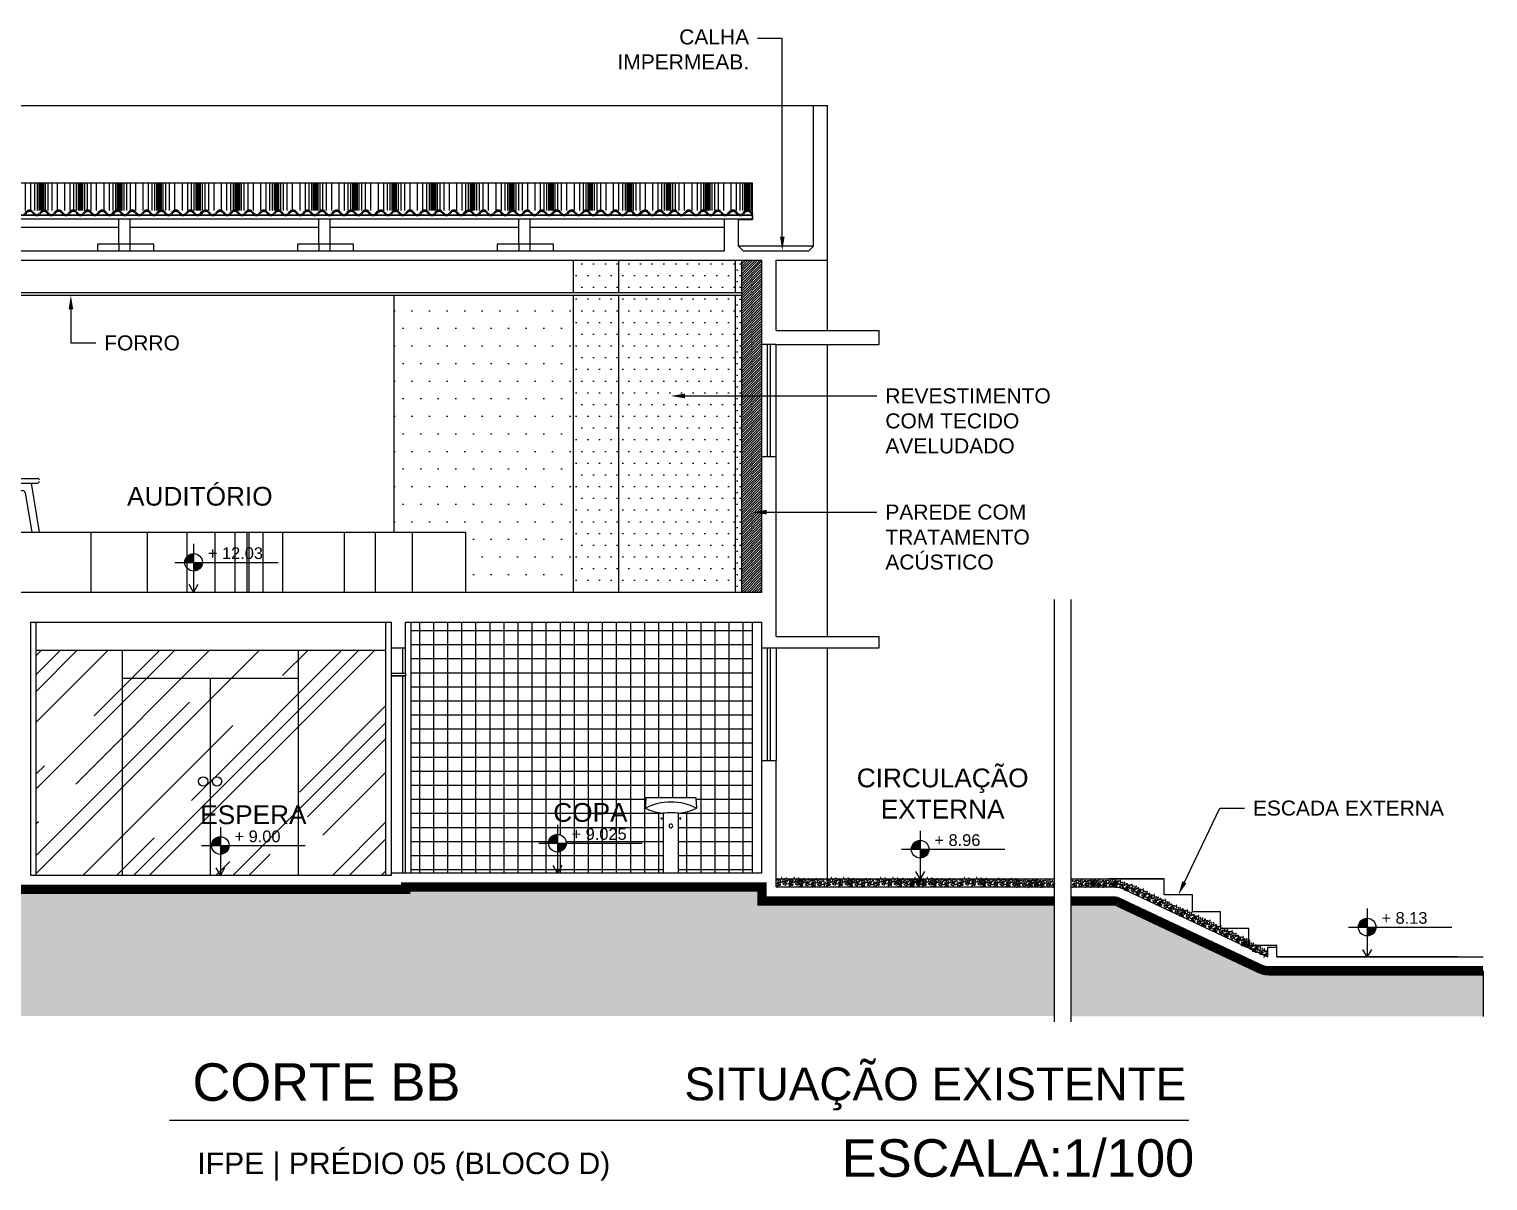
# Model space of a CAD drawing. Header units: metres. Extents: x 2440 to 5689, y 77 to 398.
# Drawn here: x 3445.55 to 3461.11, y 214.32 to 226.6 of the extents above; entities that cross this region are included whole.
import ezdxf
from ezdxf import colors
from ezdxf.entities.mleader import LeaderData, LeaderLine
from ezdxf.math import Vec2, Vec3

# ---------------------------------------------------------------- set-up
doc = ezdxf.new("R2010")
doc.units = ezdxf.units.M
doc.header["$LTSCALE"] = 7
doc.header["$MEASUREMENT"] = 0
doc.linetypes.add('CONTINU', pattern=[0])
doc.linetypes.add('DASHDOT', pattern=[1, 0.5, -0.25, 0, -0.25])
for name, color, linetype in [('COTA 1 100', 2, 'Continuous'), ('COTA DE NÍVEL', 7, 'Continuous'), ('HACHURA', 251, 'Continuous'), ('HACHURA PISOS', 250, 'Continuous'), ('Layout-int', 1, 'Continuous'), ('PENA 0.05', 8, 'Continuous'), ('PENA 0.1', 1, 'Continuous'), ('PENA 0.15', 7, 'Continuous'), ('PENA 0.2', 2, 'Continuous'), ('PENA 01', 1, 'Continuous'), ('PENA 02', 2, 'Continuous'), ('PENA 03', 3, 'Continuous'), ('PENA 05 - ACUSTICA', 5, 'Continuous'), ('PENA 06', 6, 'Continuous'), ('TXT ESPECIFICAÇÃO', 7, 'Continuous'), ('TXT ESPECIFICAÇÕES', 7, 'Continuous'), ('VEG_PLANTAS', 94, 'Continuous')]:
    doc.layers.add(name, color=color, linetype=linetype)
for name, color, linetype, lineweight in [('ESQUADRIAS', 3, 'Continuous', 35), ('HACH', 251, 'Continuous', 5), ('piso', 1, 'Continuous', 13), ('texto', 3, 'Continuous', 25)]:
    doc.layers.add(name, color=color, linetype=linetype, lineweight=lineweight)
doc.styles.add('GRAF', font='GRAF.SHX')
doc.styles.add('Luana', font='arial.ttf')
doc.styles.get("Standard").update_dxf_attribs({"font": 'arial.ttf'})
pattern_1 = [(0, (3449.447084, 220.59679), (0.03125, 0.0625), [0, -0.0625])]
pattern_2 = [(0, (3449.44708, 220.59679), (0.0625, 0.125), [0, -0.125])]

# ---------------------------------------------------------------- blocks, each defined once
blk = doc.blocks.new('cacho6')
for centre, radius in [((-0.416, 0.242), 0.0184), ((-0.325, 0.284), 0.0156), ((-0.255, 0.26), 0.0104), ((-0.159, 0.31), 0.0082), ((-0.042, 0.222), 0.0116), ((0.015, 0.253), 0.0183), ((0.128, 0.284), 0.0156), ((0.198, 0.26), 0.0104), ((0.294, 0.31), 0.0082), ((0.411, 0.222), 0.0116), ((0.468, 0.253), 0.0183)]:
    blk.add_circle(centre, radius)
blk.add_arc((0.037, 0.242), 0.0184, 202.9972, 106.9767)
for points, knots in [([(0, 0), (0.017, 0.013), (0.049, 0.039), (-0.035, 0.009), (-0.042, 0.095), (-0.062, 0.018), (-0.176, 0.073), (-0.041, 0.071), (0.078, 0.117), (-0.049, 0.078), (0.027, 0.214), (-0.067, 0.068), (-0.076, 0.255), (-0.104, 0.071), (-0.161, 0.215), (0.042, 0.257), (-0.297, 0.304), (-0.126, 0.113), (-0.228, 0.21), (-0.321, 0.094), (-0.129, 0.122), (-0.35, -0.005), (-0.31, 0.142), (-0.253, 0.23), (-0.453, 0.23), (-0.272, 0.128), (-0.406, 0.065), (-0.448, 0.13), (-0.463, 0.218), (-0.522, 0.133), (-0.428, 0.091), (-0.444, 0.031), (-0.453, 0)], [0.011965, 0.011965, 0.011965, 0.011965, 0.082609, 0.169559, 0.243044, 0.299408, 0.400394, 0.594709, 0.690458, 0.785628, 0.89158, 1.001823, 1.123848, 1.25156, 1.356811, 1.528141, 1.7837, 1.951889, 2.05249, 2.190104, 2.318207, 2.51551, 2.701394, 2.792269, 2.948062, 3.123129, 3.249217, 3.402204, 3.477691, 3.56163, 3.701911, 3.843182, 3.843182, 3.843182, 3.843182]), ([(0.453, 0), (0.47, 0.013), (0.502, 0.039), (0.418, 0.009), (0.411, 0.095), (0.391, 0.018), (0.277, 0.073), (0.413, 0.071), (0.532, 0.117), (0.404, 0.078), (0.48, 0.214), (0.386, 0.068), (0.377, 0.255), (0.349, 0.071), (0.292, 0.215), (0.495, 0.257), (0.156, 0.304), (0.328, 0.113), (0.225, 0.21), (0.132, 0.094), (0.324, 0.122), (0.103, -0.005), (0.143, 0.142), (0.2, 0.23), (0, 0.23), (0.181, 0.128), (0.048, 0.065), (0.005, 0.13), (-0.01, 0.218), (-0.05, 0.16), (-0.042, 0.136), (-0.037, 0.128)], [0.011965, 0.011965, 0.011965, 0.011965, 0.082609, 0.169559, 0.243044, 0.299408, 0.400394, 0.594709, 0.690458, 0.785628, 0.89158, 1.001823, 1.123848, 1.25156, 1.356811, 1.528141, 1.7837, 1.951889, 2.05249, 2.190104, 2.318207, 2.51551, 2.701394, 2.792269, 2.948062, 3.123129, 3.249217, 3.402204, 3.477691, 3.56163, 3.606746, 3.606746, 3.606746, 3.606746]), ([(-0.001, 0.089), (0.001, 0.088), (0.014, 0.07), (0.012, 0.047), (0.007, 0.026)], [3.6908032, 3.6908032, 3.6908032, 3.6908032, 3.701911, 3.8032539, 3.8032539, 3.8032539, 3.8032539])]:
    blk.add_open_spline(points, degree=3, knots=knots)
blk = doc.blocks.new('A$C40D1195D')
for p, q in [((-2.895, 0.788), (-2.895, 0.75)), ((-2.525, 0.818), (-2.865, 0.818)), ((-2.495, 0.75), (-2.495, 0.788)), ((-2.186, 0.788), (-2.186, 0.75)), ((-1.816, 0.818), (-2.156, 0.818)), ((-1.786, 0.75), (-1.786, 0.788)), ((-1.489, 0.788), (-1.489, 0.75)), ((-1.119, 0.818), (-1.459, 0.818)), ((-1.089, 0.75), (-1.089, 0.788)), ((-0.848, 0.788), (-0.848, 0.75)), ((-0.478, 0.818), (-0.818, 0.818)), ((-0.448, 0.75), (-0.448, 0.788)), ((-3.271, 0.73), (-3.271, 0.72)), ((-3.184, 0.7), (-3.27, 0.178)), ((-3.251, 0.75), (-0.047, 0.75)), ((-3.251, 0.7), (-0.047, 0.7)), ((-0.115, 0.7), (-0.029, 0.178)), ((-3.12, 0.595), (-3.189, 0.178)), ((-3.091, 0.62), (-0.208, 0.62)), ((-2.935, 0.568), (-2.935, 0.598)), ((-2.885, 0.568), (-2.935, 0.568)), ((-2.924, 0.398), (-2.924, 0.568)), ((-2.905, 0.618), (-2.915, 0.618)), ((-2.895, 0.62), (-2.895, 0.615)), ((-2.895, 0.568), (-2.895, 0.428)), ((-2.894, 0.492), (-2.894, 0.568)), ((-2.885, 0.568), (-2.885, 0.598)), ((-2.505, 0.568), (-2.505, 0.598)), ((-2.505, 0.568), (-2.455, 0.568)), ((-2.495, 0.615), (-2.495, 0.62)), ((-2.495, 0.568), (-2.495, 0.428)), ((-2.485, 0.618), (-2.475, 0.618)), ((-2.465, 0.398), (-2.465, 0.568)), ((-2.455, 0.568), (-2.455, 0.598)), ((-2.226, 0.568), (-2.226, 0.598)), ((-2.176, 0.568), (-2.226, 0.568)), ((-2.216, 0.398), (-2.216, 0.568)), ((-2.196, 0.618), (-2.206, 0.618)), ((-2.186, 0.62), (-2.186, 0.615)), ((-2.186, 0.568), (-2.186, 0.428)), ((-2.186, 0.492), (-2.186, 0.568)), ((-2.176, 0.568), (-2.176, 0.598)), ((-1.796, 0.568), (-1.796, 0.598)), ((-1.796, 0.568), (-1.746, 0.568)), ((-1.786, 0.615), (-1.786, 0.62)), ((-1.786, 0.568), (-1.786, 0.428)), ((-1.776, 0.618), (-1.766, 0.618)), ((-1.756, 0.398), (-1.756, 0.568)), ((-1.746, 0.568), (-1.746, 0.598)), ((-1.529, 0.568), (-1.529, 0.598)), ((-1.479, 0.568), (-1.529, 0.568)), ((-1.518, 0.398), (-1.518, 0.568)), ((-1.499, 0.618), (-1.509, 0.618)), ((-1.489, 0.62), (-1.489, 0.615)), ((-1.489, 0.568), (-1.489, 0.428)), ((-1.488, 0.492), (-1.488, 0.568)), ((-1.479, 0.568), (-1.479, 0.598)), ((-1.098, 0.568), (-1.098, 0.598)), ((-1.098, 0.568), (-1.048, 0.568)), ((-1.089, 0.615), (-1.089, 0.62)), ((-1.089, 0.568), (-1.089, 0.428)), ((-1.078, 0.618), (-1.068, 0.618)), ((-1.059, 0.398), (-1.059, 0.568)), ((-1.048, 0.568), (-1.048, 0.598)), ((-0.888, 0.568), (-0.888, 0.598)), ((-0.838, 0.568), (-0.888, 0.568)), ((-0.877, 0.398), (-0.877, 0.568)), ((-0.858, 0.618), (-0.868, 0.618)), ((-0.848, 0.62), (-0.848, 0.615)), ((-0.848, 0.568), (-0.848, 0.428)), ((-0.847, 0.492), (-0.847, 0.568)), ((-0.838, 0.568), (-0.838, 0.598)), ((-0.458, 0.568), (-0.458, 0.598)), ((-0.458, 0.568), (-0.408, 0.568)), ((-0.448, 0.615), (-0.448, 0.62)), ((-0.448, 0.568), (-0.448, 0.428)), ((-0.438, 0.618), (-0.428, 0.618)), ((-0.418, 0.398), (-0.418, 0.568)), ((-0.408, 0.568), (-0.408, 0.598)), ((-0.179, 0.595), (-0.11, 0.178)), ((-2.495, 0.368), (-2.894, 0.368)), ((-2.845, 0.368), (-2.869, 0.178)), ((-2.525, 0.448), (-2.865, 0.448)), ((-2.525, 0.398), (-2.865, 0.398)), ((-2.805, 0.368), (-2.829, 0.178)), ((-2.561, 0.178), (-2.585, 0.368)), ((-2.52, 0.178), (-2.545, 0.368)), ((-1.786, 0.368), (-2.186, 0.368)), ((-2.136, 0.368), (-2.161, 0.178)), ((-1.816, 0.448), (-2.156, 0.448)), ((-1.816, 0.398), (-2.156, 0.398)), ((-2.096, 0.368), (-2.12, 0.178)), ((-1.852, 0.178), (-1.876, 0.368)), ((-1.811, 0.178), (-1.836, 0.368)), ((-1.089, 0.368), (-1.488, 0.368)), ((-1.439, 0.368), (-1.463, 0.178)), ((-1.119, 0.448), (-1.459, 0.448)), ((-1.119, 0.398), (-1.459, 0.398)), ((-1.398, 0.368), (-1.423, 0.178)), ((-1.154, 0.178), (-1.179, 0.368)), ((-1.114, 0.178), (-1.139, 0.368)), ((-0.448, 0.368), (-0.847, 0.368)), ((-0.798, 0.368), (-0.822, 0.178)), ((-0.478, 0.448), (-0.818, 0.448)), ((-0.478, 0.398), (-0.818, 0.398)), ((-0.757, 0.368), (-0.782, 0.178)), ((-0.513, 0.178), (-0.538, 0.368)), ((-0.473, 0.178), (-0.498, 0.368))]:
    blk.add_line(p, q)
for centre, radius, start, end in [((-2.865, 0.788), 0.03, 90, 180), ((-2.525, 0.788), 0.03, 0, 90), ((-2.156, 0.788), 0.03, 90, 180), ((-1.816, 0.788), 0.03, 0, 90), ((-1.459, 0.788), 0.03, 90, 180), ((-1.119, 0.788), 0.03, 0, 90), ((-0.818, 0.788), 0.03, 90, 180), ((-0.478, 0.788), 0.03, 0, 90), ((-3.251, 0.73), 0.02, 90, 180), ((-3.251, 0.72), 0.02, 180, 270), ((-0.047, 0.73), 0.02, 0, 90), ((-0.047, 0.72), 0.02, 270, 0), ((-3.091, 0.59), 0.03, 90, 170.6764), ((-2.915, 0.598), 0.02, 90, 180), ((-2.905, 0.598), 0.02, 0, 90), ((-2.845, 0.498), 0.05, 187.0382, 270), ((-2.545, 0.498), 0.05, 270, 352.9618), ((-2.485, 0.598), 0.02, 90, 180), ((-2.475, 0.598), 0.02, 0, 90), ((-2.206, 0.598), 0.02, 90, 180), ((-2.196, 0.598), 0.02, 0, 90), ((-2.136, 0.498), 0.05, 187.0382, 270), ((-1.836, 0.498), 0.05, 270, 352.9618), ((-1.776, 0.598), 0.02, 90, 180), ((-1.766, 0.598), 0.02, 0, 90), ((-1.509, 0.598), 0.02, 90, 180), ((-1.499, 0.598), 0.02, 0, 90), ((-1.439, 0.498), 0.05, 187.0382, 270), ((-1.139, 0.498), 0.05, 270, 352.9618), ((-1.078, 0.598), 0.02, 90, 180), ((-1.068, 0.598), 0.02, 0, 90), ((-0.868, 0.598), 0.02, 90, 180), ((-0.858, 0.598), 0.02, 0, 90), ((-0.798, 0.498), 0.05, 187.0382, 270), ((-0.498, 0.498), 0.05, 270, 352.9618), ((-0.438, 0.598), 0.02, 90, 180), ((-0.428, 0.598), 0.02, 0, 90), ((-0.208, 0.59), 0.03, 9.3236, 90), ((-2.894, 0.398), 0.03, 180, 270), ((-2.865, 0.428), 0.03, 180, 270), ((-2.867, 0.423), 0.0251, 84.5371, 275.4629), ((-2.522, 0.423), 0.0251, 264.5371, 95.4629), ((-2.525, 0.428), 0.03, 270, 0), ((-2.495, 0.398), 0.03, 270, 0), ((-2.186, 0.398), 0.03, 180, 270), ((-2.156, 0.428), 0.03, 180, 270), ((-2.158, 0.423), 0.0251, 84.5371, 275.4629), ((-1.814, 0.423), 0.0251, 264.5371, 95.4629), ((-1.816, 0.428), 0.03, 270, 0), ((-1.786, 0.398), 0.03, 270, 0), ((-1.488, 0.398), 0.03, 180, 270), ((-1.459, 0.428), 0.03, 180, 270), ((-1.461, 0.423), 0.0251, 84.5371, 275.4629), ((-1.116, 0.423), 0.0251, 264.5371, 95.4629), ((-1.119, 0.428), 0.03, 270, 0), ((-1.089, 0.398), 0.03, 270, 0), ((-0.847, 0.398), 0.03, 180, 270), ((-0.818, 0.428), 0.03, 180, 270), ((-0.82, 0.423), 0.0251, 84.5371, 275.4629), ((-0.475, 0.423), 0.0251, 264.5371, 95.4629), ((-0.478, 0.428), 0.03, 270, 0), ((-0.448, 0.398), 0.03, 270, 0)]:
    blk.add_arc(centre, radius, start, end)
blk = doc.blocks.new('NIV02')
h = blk.add_hatch(color=256)
h.paths.add_polyline_path([(-43.09, -49.03, 0.414214), (-44.59, -50.53), (-43.09, -50.53)])
h.paths.add_polyline_path([(-43.09, -52.04, 0.414214), (-41.58, -50.53), (-43.09, -50.53)])
for p, q in [((-43.09, -47.38), (-43.09, -55.58)), ((-46.27, -50.53), (-28.68, -50.53))]:
    blk.add_line(p, q)
blk.add_lwpolyline([(-42.36, -54.32), (-43.09, -55.58), (-43.82, -54.32)])
blk.add_circle((-43.09, -50.53), 1.5)
at = {"style": 'GRAF'}
blk.add_attdef('ELEV', (-40.66, -49.96), '', height=1.26, dxfattribs=at)
blk = doc.blocks.new('7306017_e')
for points in [[(268, 796, 0.366366), (263, 800), (-263, 800, 0.379173), (-268, 796), (-275, 693, 0.305754), (-272, 689, 0.081657), (-85, 635, -0.000868), (-82, 635), (-82, 0), (82, 0), (82, 635, -0.000868), (85, 635, 0.081654), (272, 689, 0.307499), (275, 693)], [(-100, 587, 1), (-100, 573, 1)], [(100, 587, 1), (100, 573, 1)]]:
    blk.add_lwpolyline(points, format="xyb", close=True)
at = {"layer": 'Layout-int', "color": 0, "linetype": 'CONTINU'}
for points in [[(274, 690, 0.235628), (-274, 690)], [(82, 635, 0.057082), (-82, 635)], [(0, 520, 1), (0, 480)], [(0, 480, 1), (0, 520)]]:
    blk.add_lwpolyline(points, format="xyb", dxfattribs=at)
blk = doc.blocks.new('F312X00')
for p, q in [((-40.5, 6.6), (-40.8, 7.1)), ((-38.2, 9.7), (-40, 7.7)), ((-37.7, 9.3), (-39.6, 7.3)), ((-31.3, 9.3), (-29.4, 7.3)), ((-30.8, 9.7), (-29, 7.7)), ((-20.5, 9.7), (-22.3, 7.7)), ((-20, 9.3), (-21.9, 7.3)), ((-13.6, 9.3), (-11.7, 7.3)), ((-13.1, 9.7), (-11.3, 7.7)), ((-2.8, 9.7), (-4.6, 7.7)), ((-2.3, 9.3), (-4.2, 7.3)), ((4.1, 9.3), (6, 7.3)), ((4.6, 9.7), (6.4, 7.7)), ((14.9, 9.7), (13.1, 7.7)), ((15.4, 9.3), (13.5, 7.3)), ((21.8, 9.3), (23.7, 7.3)), ((22.3, 9.7), (24.1, 7.7)), ((32.6, 9.7), (30.8, 7.7)), ((33.1, 9.3), (31.2, 7.3)), ((39.5, 9.3), (41.4, 7.3)), ((40, 9.7), (41.8, 7.7)), ((50.3, 9.7), (48.5, 7.7)), ((50.8, 9.3), (48.9, 7.3)), ((57.2, 9.3), (59.1, 7.3)), ((57.7, 9.7), (59.5, 7.7)), ((68, 9.7), (66.2, 7.7)), ((68.5, 9.3), (66.6, 7.3)), ((69.1, 10), (68.8, 10.4))]:
    blk.add_line(p, q)
for centre, radius, start, end in [((-43.4, 10.8), 4.5, 304.5181, 317.5524), ((-43.4, 10.8), 5.1, 304.5181, 317.5524), ((-34.5, 6.4), 5, 90, 137.5524), ((-34.5, 6.4), 4.4, 90, 137.5524), ((-34.5, 6.4), 5, 42.4476, 90), ((-34.5, 6.4), 4.4, 42.4476, 90), ((-25.7, 10.8), 5.1, 222.4476, 270), ((-25.7, 10.8), 4.5, 222.4476, 270), ((-25.7, 10.8), 4.5, 270, 317.5524), ((-25.7, 10.8), 5.1, 270, 317.5524), ((-16.8, 6.4), 5, 90, 137.5524), ((-16.8, 6.4), 4.4, 90, 137.5524), ((-16.8, 6.4), 5, 42.4476, 90), ((-16.8, 6.4), 4.4, 42.4476, 90), ((-8, 10.8), 5.1, 222.4476, 270), ((-8, 10.8), 4.5, 222.4476, 270), ((-8, 10.8), 4.5, 270, 317.5524), ((-8, 10.8), 5.1, 270, 317.5524), ((0.9, 6.4), 5, 90, 137.5524), ((0.9, 6.4), 4.4, 90, 137.5524), ((0.9, 6.4), 5, 42.4476, 90), ((0.9, 6.4), 4.4, 42.4476, 90), ((9.7, 10.8), 5.1, 222.4476, 270), ((9.7, 10.8), 4.5, 222.4476, 270), ((9.7, 10.8), 4.5, 270, 317.5524), ((9.7, 10.8), 5.1, 270, 317.5524), ((18.6, 6.4), 5, 90, 137.5524), ((18.6, 6.4), 4.4, 90, 137.5524), ((18.6, 6.4), 5, 42.4476, 90), ((18.6, 6.4), 4.4, 42.4476, 90), ((27.4, 10.8), 5.1, 222.4476, 270), ((27.4, 10.8), 4.5, 222.4476, 270), ((27.4, 10.8), 4.5, 270, 317.5524), ((27.4, 10.8), 5.1, 270, 317.5524), ((36.3, 6.4), 5, 90, 137.5524), ((36.3, 6.4), 4.4, 90, 137.5524), ((36.3, 6.4), 5, 42.4476, 90), ((36.3, 6.4), 4.4, 42.4476, 90), ((45.1, 10.8), 5.1, 222.4476, 270), ((45.1, 10.8), 4.5, 222.4476, 270), ((45.1, 10.8), 4.5, 270, 317.5524), ((45.1, 10.8), 5.1, 270, 317.5524), ((54, 6.4), 5, 90, 137.5524), ((54, 6.4), 4.4, 90, 137.5524), ((54, 6.4), 5, 42.4476, 90), ((54, 6.4), 4.4, 42.4476, 90), ((62.8, 10.8), 5.1, 222.4476, 270), ((62.8, 10.8), 4.5, 222.4476, 270), ((62.8, 10.8), 4.5, 270, 317.5524), ((62.8, 10.8), 5.1, 270, 317.5524), ((71.7, 6.4), 5, 125.4186, 137.5524), ((71.7, 6.4), 4.4, 125.4186, 137.5524)]:
    blk.add_arc(centre, radius, start, end)

msp = doc.modelspace()

# ---------------------------------------------------------------- hatches: boundary and pattern name
at = {"layer": 'HACH'}
h = msp.add_hatch(dxfattribs=at)
h.set_pattern_fill('AR-RROOF', color=256, scale=0.75, angle=45, style=0)
h.set_pattern_definition([(45, (3445.60735, 217.5768), (0.6364, 1.69706), [11.25, -1.5, 3.75, -0.75]), (45, (3446.0475, 218.5473), (-1.23567, 0.175), [2.25, -0.2475, 4.5, -0.5625]), (45, (3445.42173, 218.29274), (2.402395, 3.11304), [6, -1.05, 3, -0.75])])
h.paths.add_polyline_path([(3448.42, 219.677), (3447.482, 219.677), (3447.482, 217.577), (3448.42, 217.577)])
h.paths.add_polyline_path([(3447.506, 218.577, -1), (3447.606, 218.577, -1)], flags=16)
h.paths.add_polyline_path([(3447.482, 219.677), (3446.545, 219.677), (3446.545, 217.577), (3447.482, 217.577)])
h.paths.add_polyline_path([(3448.42, 219.977), (3446.545, 219.977), (3446.545, 219.677), (3448.42, 219.677)])
h.paths.add_polyline_path([(3449.357, 219.977), (3448.42, 219.977), (3448.42, 217.577), (3449.357, 217.577)])
h.paths.add_polyline_path([(3445.627, 219.977), (3445.627, 217.577), (3446.545, 217.577), (3446.545, 219.977)])
at = {"layer": 'HACHURA'}
h = msp.add_hatch(dxfattribs=at)
h.set_pattern_fill('_USER,_O', color=256, scale=0.15, double=1, pattern_type=0)
h.set_pattern_definition([(0, (3405.61735, 220.93679), (0, 0.15), []), (90, (3405.61735, 220.93679), (-0.15, 9e-18), [])])
h.paths.add_polyline_path([(3445.357, 220.277), (3444.482, 220.277), (3444.482, 219.997), (3445.357, 219.997)])
h.paths.add_polyline_path([(3444.482, 218.797), (3444.482, 218.472), (3445.357, 218.472), (3445.357, 218.797)])
h.paths.add_polyline_path([(3449.627, 217.602), (3451.185, 217.602), (3451.185, 217.824, -0.414214), (3451.091, 217.918, -1), (3451.28, 217.918, -0.414214), (3451.185, 217.824), (3451.185, 217.602), (3453.267, 217.602), (3453.267, 220.277), (3449.627, 220.277)])
h.paths.add_polyline_path([(3452.133, 218.402), (3452.659, 218.402, -0.393797), (3452.664, 218.398), (3452.671, 218.295, -0.311543), (3452.668, 218.29, -0.082692), (3452.479, 218.237), (3452.479, 217.602), (3452.314, 217.602), (3452.314, 218.237, -0.082697), (3452.124, 218.29, -0.307693), (3452.121, 218.295), (3452.128, 218.397, -0.393797)], flags=16)
h.paths.add_polyline_path([(3452.296, 218.189, -1), (3452.296, 218.174, -1)], flags=16)
h.paths.add_polyline_path([(3452.396, 218.122, -1), (3452.396, 218.082, -1)], flags=0)
h.paths.add_polyline_path([(3451.085, 218.036), (3451.977, 218.036), (3451.977, 218.448), (3451.085, 218.448)], flags=24)
at = {"layer": 'HACHURA PISOS'}
h = msp.add_hatch(dxfattribs=at)
h.set_pattern_fill('DOTS,_O', color=256, scale=3)
h.set_pattern_definition([(0, (3449.44708, 220.5968), (0.09375, 0.1875), [0, -0.1875])])
h.paths.add_polyline_path([(3451.357, 223.762), (3449.447, 223.762), (3449.447, 221.237), (3450.207, 221.237), (3450.207, 220.597), (3451.357, 220.597)])
h = msp.add_hatch(dxfattribs=at)
h.set_pattern_fill('HACH22,_O', color=256, scale=0.15, pattern_type=2)
h.set_pattern_definition([(90, (3447.732, 220.597), (27.252, 2e-15), []), (90, (3447.52, 220.597), (27.252, 2e-15), []), (90, (3447.22, 220.597), (27.252, 2e-15), []), (90, (3446.796, 220.597), (27.252, 2e-15), []), (90, (3446.196, 220.597), (27.252, 2e-15), []), (90, (3445.347, 220.597), (27.252, 2e-15), []), (90, (3444.147, 220.597), (27.252, 2e-15), []), (90, (3442.45, 220.597), (27.252, 2e-15), []), (90, (3440.05, 220.597), (27.252, 2e-15), []), (90, (3436.656, 220.597), (27.252, 2e-15), []), (90, (3431.856, 220.597), (27.252, 2e-15), []), (90, (3428.46, 220.597), (27.252, 2e-15), []), (90, (3426.06, 220.597), (27.252, 2e-15), []), (90, (3424.365, 220.597), (27.252, 2e-15), []), (90, (3423.165, 220.597), (27.252, 2e-15), []), (90, (3422.316, 220.597), (27.252, 2e-15), []), (90, (3421.716, 220.597), (27.252, 2e-15), []), (90, (3421.29, 220.597), (27.252, 2e-15), []), (90, (3420.99, 220.597), (27.252, 2e-15), []), (90, (3420.78, 220.597), (27.252, 2e-15), []), (90, (3420.63, 220.597), (27.252, 2e-15), [])])
h.paths.add_polyline_path([(3446.117, 221.237), (3448.46, 221.237), (3448.46, 220.597), (3446.117, 220.597)])
at = {"layer": 'PENA 01', "ltscale": 1.5}
h = msp.add_hatch(dxfattribs=at)
h.set_pattern_fill('HACH23,_O', color=256, scale=0.01, pattern_type=2)
h.set_pattern_definition([(90, (3437.75235, 224.66467), (-0.418, 3e-17), []), (90, (3437.76645, 224.66467), (-0.418, 3e-17), []), (90, (3437.78645, 224.66467), (-0.418, 3e-17), []), (90, (3437.81475, 224.66467), (-0.418, 3e-17), []), (90, (3437.85475, 224.66467), (-0.418, 3e-17), []), (90, (3437.91135, 224.66467), (-0.418, 3e-17), []), (90, (3437.99135, 224.66467), (-0.418, 3e-17), []), (90, (3438.04795, 224.66467), (-0.418, 3e-17), []), (90, (3438.08795, 224.66467), (-0.418, 3e-17), []), (90, (3438.11625, 224.66467), (-0.418, 3e-17), []), (90, (3438.13625, 224.66467), (-0.418, 3e-17), []), (90, (3438.15035, 224.66467), (-0.418, 3e-17), []), (90, (3438.16035, 224.66467), (-0.418, 3e-17), [])])
h.paths.add_polyline_path([(3453.267, 224.959), (3437.742, 224.959), (3437.742, 224.665), (3453.267, 224.665)])
at = {"layer": 'PENA 01'}
h = msp.add_hatch(dxfattribs=at)
h.set_pattern_fill('DOTS,_O', color=256, scale=2)
h.set_pattern_definition(pattern_2)
h.paths.add_polyline_path([(3451.841, 224.137), (3451.357, 224.137), (3451.357, 223.792), (3451.841, 223.792)])
h = msp.add_hatch(dxfattribs=at)
h.set_pattern_fill('DOTS,_O', color=256, scale=2)
h.set_pattern_definition(pattern_2)
h.paths.add_polyline_path([(3453.086, 224.137), (3451.841, 224.137), (3451.841, 223.792), (3453.086, 223.792)])
h = msp.add_hatch(dxfattribs=at)
h.set_pattern_fill('DOTS,_O', color=256)
h.set_pattern_definition(pattern_1)
h.paths.add_polyline_path([(3453.151, 224.137), (3453.086, 224.137), (3453.086, 223.792), (3453.151, 223.792)])
h = msp.add_hatch(dxfattribs=at)
h.set_pattern_fill('ANSI31,_O', color=256, scale=0.15)
h.set_pattern_definition([(45, (3453.15125, 220.596791), (-0.01325825, 0.01325825), [])])
h.paths.add_polyline_path([(3453.367, 224.137), (3453.151, 224.137), (3453.151, 220.597), (3453.367, 220.597), (3453.367, 222.037), (3453.367, 223.237)])
h = msp.add_hatch(dxfattribs=at)
h.set_pattern_fill('DOTS,_O', color=256, scale=2)
h.set_pattern_definition(pattern_2)
h.paths.add_polyline_path([(3451.841, 223.762), (3451.357, 223.762), (3451.357, 220.597), (3451.841, 220.597)])
h = msp.add_hatch(dxfattribs=at)
h.set_pattern_fill('DOTS,_O', color=256, scale=2)
h.set_pattern_definition(pattern_2)
h.paths.add_polyline_path([(3453.086, 223.762), (3451.841, 223.762), (3451.841, 220.597), (3453.086, 220.597)])
h = msp.add_hatch(dxfattribs=at)
h.set_pattern_fill('DOTS,_O', color=256)
h.set_pattern_definition(pattern_1)
h.paths.add_polyline_path([(3453.151, 223.762), (3453.086, 223.762), (3453.086, 220.597), (3453.151, 220.597), (3453.151, 222.037), (3453.151, 223.237)])
h = msp.add_hatch(dxfattribs=at)
h.set_pattern_fill('EARTH', color=256, scale=0.75, angle=45, style=0, double=1)
h.set_pattern_definition([(45, (9241.49168, 518.74429), (3e-17, 0.265165043), [0.1875, -0.1875]), (45, (9241.44196, 518.794), (3e-17, 0.265165043), [0.1875, -0.1875]), (45, (9241.39224, 518.84372), (3e-17, 0.265165043), [0.1875, -0.1875]), (135, (9241.39224, 518.87687), (-0.265165043, 6e-17), [0.1875, -0.1875]), (135, (9241.44196, 518.92659), (-0.265165043, 6e-17), [0.1875, -0.1875]), (135, (9241.49168, 518.9763), (-0.265165043, 6e-17), [0.1875, -0.1875])])
h.paths.add_polyline_path([(3457.17, 217.288, 0.135726), (3457.118, 217.302), (3456.665, 217.302), (3456.665, 216.071), (3461.057, 216.071), (3461.057, 216.557), (3458.78, 216.557, -0.110351), (3458.673, 216.581)])
h.paths.add_polyline_path([(3456.487, 217.302), (3453.367, 217.302), (3453.367, 217.452), (3449.567, 217.452), (3449.567, 217.427), (3445.417, 217.427), (3445.417, 217.452), (3441.417, 217.452), (3434.593, 217.467), (3434.593, 217.447), (3425.521, 217.447), (3425.521, 217.427), (3405.067, 217.427), (3405.067, 217.227), (3404.207, 217.227), (3404.207, 216.076), (3456.487, 216.076)])

# ---------------------------------------------------------------- linework, layer by layer
at = {"layer": 'COTA 1 100'}
msp.add_line((3461.057, 216.557), (3461.057, 216.071), dxfattribs=at)
at = {"layer": 'ESQUADRIAS'}
for p, q in [((3453.007, 224.623), (3453.004, 224.627)), ((3453.027, 224.651), (3453.011, 224.633)), ((3453.031, 224.647), (3453.015, 224.629)), ((3453.088, 224.647), (3453.104, 224.629)), ((3453.092, 224.651), (3453.108, 224.633)), ((3453.182, 224.651), (3453.166, 224.633)), ((3453.186, 224.647), (3453.17, 224.629)), ((3453.243, 224.647), (3453.259, 224.629)), ((3453.247, 224.651), (3453.263, 224.633))]:
    msp.add_line(p, q, dxfattribs=at)
for centre, radius, start, end in [((3452.982, 224.66), 0.0395, 304.5181, 317.5524), ((3452.982, 224.66), 0.0447, 304.5181, 317.5524), ((3453.06, 224.621), 0.0439, 90, 137.5524), ((3453.06, 224.621), 0.0386, 90, 137.5524), ((3453.06, 224.621), 0.0439, 42.4476, 90), ((3453.06, 224.621), 0.0386, 42.4476, 90), ((3453.137, 224.66), 0.0447, 222.4476, 270), ((3453.137, 224.66), 0.0395, 222.4476, 270), ((3453.137, 224.66), 0.0395, 270, 317.5524), ((3453.137, 224.66), 0.0447, 270, 317.5524), ((3453.215, 224.621), 0.0439, 90, 137.5524), ((3453.215, 224.621), 0.0386, 90, 137.5524), ((3453.215, 224.621), 0.0439, 42.4476, 90), ((3453.215, 224.621), 0.0386, 42.4476, 90), ((3453.292, 224.66), 0.0447, 222.4476, 235.8402), ((3453.292, 224.66), 0.0395, 222.4476, 230.4784)]:
    msp.add_arc(centre, radius, start, end, dxfattribs=at)
at = {"layer": 'HACH'}
for p, q in [((3453.917, 224.287), (3453.117, 224.287)), ((3445.627, 219.977), (3449.357, 219.977))]:
    msp.add_line(p, q, dxfattribs=at)
at = {"layer": 'HACHURA PISOS'}
for p, q in [((3448.912, 221.237), (3448.912, 220.597)), ((3449.242, 221.237), (3449.242, 220.597)), ((3449.637, 221.237), (3449.637, 220.597))]:
    msp.add_line(p, q, dxfattribs=at)
at = {"layer": 'PENA 0.1', "ltscale": 1.5}
for p, q in [((3405.067, 225.787), (3454.067, 225.787)), ((3453.267, 224.615), (3453.267, 224.571)), ((3444.499, 224.487), (3446.511, 224.487)), ((3446.631, 224.487), (3448.643, 224.487)), ((3448.763, 224.487), (3450.775, 224.487)), ((3450.895, 224.487), (3452.967, 224.487)), ((3453.117, 224.571), (3453.267, 224.571))]:
    msp.add_line(p, q, dxfattribs=at)
at = {"layer": 'PENA 0.15'}
for p, q in [((3454.067, 223.387), (3454.067, 225.787)), ((3451.357, 223.792), (3451.357, 224.137)), ((3451.841, 223.792), (3451.841, 224.137)), ((3451.357, 220.597), (3451.357, 223.762)), ((3451.841, 220.597), (3451.841, 223.762)), ((3454.067, 220.122), (3454.067, 223.237)), ((3441.172, 221.237), (3450.207, 221.237)), ((3450.207, 221.237), (3450.207, 220.597)), ((3445.627, 217.577), (3445.627, 220.277)), ((3449.357, 217.577), (3449.357, 220.277)), ((3449.627, 217.602), (3449.627, 220.277)), ((3453.267, 217.602), (3453.267, 220.277)), ((3454.067, 217.452), (3454.067, 220.002))]:
    msp.add_line(p, q, dxfattribs=at)
at = {"layer": 'PENA 0.15', "ltscale": 1.5}
for p in [(3437.742, 224.959), (3453.267, 224.615)]:
    msp.add_line(p, (3453.267, 224.959), dxfattribs=at)
at = {"layer": 'PENA 01'}
for p, q in [((3449.447, 221.237), (3449.447, 223.762)), ((3447.875, 221.237), (3447.875, 220.597))]:
    msp.add_line(p, q, dxfattribs=at)
at = {"layer": 'PENA 01', "color": 1}
for p, q in [((3446.545, 219.977), (3446.545, 217.577)), ((3448.42, 219.977), (3448.42, 217.577)), ((3446.545, 219.677), (3448.42, 219.677)), ((3447.482, 219.677), (3447.482, 217.577))]:
    msp.add_line(p, q, dxfattribs=at)
msp.add_lwpolyline([(3445.627, 219.977), (3449.357, 219.977), (3449.357, 219.977), (3449.357, 219.977)], dxfattribs=at)
at = {"layer": 'PENA 01', "ltscale": 1.5}
for points in [[(3453.517, 217.537), (3456.487, 217.537)], [(3456.665, 217.537), (3457.657, 217.537), (3457.657, 217.537)], [(3460.784, 216.707), (3458.857, 216.707), (3458.857, 216.827), (3458.557, 216.827), (3458.557, 217.007), (3458.257, 217.007), (3458.257, 217.187), (3457.957, 217.187), (3457.957, 217.367), (3457.657, 217.367), (3457.657, 217.537), (3457.067, 217.537)]]:
    msp.add_lwpolyline(points, dxfattribs=at)
at = {"layer": 'PENA 01', "color": 1}
for centre in [(3447.409, 218.577), (3447.556, 218.577)]:
    msp.add_circle(centre, 0.05, dxfattribs=at)
at = {"layer": 'PENA 02'}
for p, q in [((3437.742, 224.615), (3453.267, 224.615)), ((3437.742, 224.615), (3453.267, 224.615)), ((3453.086, 223.792), (3453.086, 224.137)), ((3453.086, 220.597), (3453.086, 223.762)), ((3453.367, 222.037), (3453.367, 223.237)), ((3453.517, 222.037), (3453.517, 223.237)), ((3449.417, 217.602), (3449.417, 220.002)), ((3453.367, 218.802), (3453.367, 220.002)), ((3453.517, 220.002), (3453.517, 218.802))]:
    msp.add_line(p, q, dxfattribs=at)
for points in [[(3437.742, 224.577), (3453.267, 224.577), (3453.267, 224.615), (3437.742, 224.615)], [(3446.631, 224.307), (3446.511, 224.307), (3446.511, 224.237), (3446.631, 224.237)], [(3448.763, 224.307), (3448.643, 224.307), (3448.643, 224.237), (3448.763, 224.237)], [(3450.895, 224.307), (3450.775, 224.307), (3450.775, 224.237), (3450.895, 224.237)]]:
    msp.add_lwpolyline(points, close=True, dxfattribs=at)
at = {"layer": 'PENA 02', "const_width": 0.1}
for points in [[(3456.487, 217.302), (3453.367, 217.302), (3453.367, 217.452), (3449.567, 217.452), (3449.567, 217.427), (3445.417, 217.427), (3445.417, 217.452), (3441.417, 217.452), (3441.417, 217.467), (3434.593, 217.467), (3434.593, 217.447), (3425.521, 217.447), (3425.521, 217.427), (3405.067, 217.427), (3405.067, 217.227), (3404.207, 217.227)], [(3456.935, 217.302), (3456.665, 217.302)]]:
    msp.add_lwpolyline(points, dxfattribs=at)
msp.add_lwpolyline([(3456.665, 217.302), (3457.118, 217.302, -0.135726), (3457.17, 217.288), (3458.673, 216.581, 0.110351), (3458.78, 216.557), (3461.057, 216.557)], format="xyb", dxfattribs=at)
at = {"layer": 'PENA 03'}
for p, q in [((3437.567, 223.792), (3453.151, 223.792)), ((3437.567, 223.762), (3453.151, 223.762)), ((3453.427, 222.037), (3453.427, 223.237)), ((3453.457, 222.037), (3453.457, 223.237)), ((3449.537, 219.732), (3449.537, 220.002)), ((3449.567, 219.732), (3449.567, 220.002)), ((3453.427, 218.802), (3453.427, 220.002)), ((3453.457, 218.802), (3453.457, 220.002)), ((3449.537, 217.602), (3449.537, 219.702)), ((3449.567, 217.602), (3449.567, 219.702))]:
    msp.add_line(p, q, dxfattribs=at)
at = {"layer": 'PENA 03', "linetype": 'DASHDOT', "ltscale": 1.5}
for p, q in [((3456.487, 216.014), (3456.487, 220.516)), ((3456.665, 216.014), (3456.665, 220.516))]:
    msp.add_line(p, q, dxfattribs=at)
at = {"layer": 'PENA 03'}
for points in [[(3449.417, 219.732), (3449.567, 219.732)], [(3449.417, 219.702), (3449.567, 219.702)]]:
    msp.add_lwpolyline(points, dxfattribs=at)
msp.add_lwpolyline([(3449.417, 219.732), (3449.567, 219.732), (3449.567, 219.702), (3449.417, 219.702)], close=True, dxfattribs=at)
at = {"layer": 'PENA 05 - ACUSTICA'}
msp.add_lwpolyline([(3453.151, 220.597), (3453.151, 224.137)], dxfattribs=at)
at = {"layer": 'PENA 06'}
for p, q in [((3453.917, 224.287), (3453.917, 225.787)), ((3453.917, 225.787), (3454.067, 225.787)), ((3454.067, 224.137), (3454.067, 225.787)), ((3452.967, 224.237), (3452.967, 224.577)), ((3452.967, 224.577), (3453.117, 224.577)), ((3453.117, 224.287), (3453.117, 224.577)), ((3437.567, 224.137), (3453.367, 224.137)), ((3438.042, 224.237), (3452.967, 224.237)), ((3453.167, 224.237), (3453.117, 224.287)), ((3453.167, 224.237), (3453.867, 224.237)), ((3453.517, 223.387), (3453.517, 224.137)), ((3453.517, 224.137), (3454.067, 224.137)), ((3453.867, 224.237), (3453.917, 224.287)), ((3454.617, 223.237), (3454.617, 223.387)), ((3453.517, 223.237), (3453.367, 223.237)), ((3453.517, 222.037), (3453.367, 222.037)), ((3453.517, 220.122), (3453.517, 222.037)), ((3445.567, 220.277), (3449.417, 220.277)), ((3449.417, 220.002), (3449.417, 220.277)), ((3449.567, 220.002), (3449.567, 220.277)), ((3449.567, 220.277), (3453.367, 220.277)), ((3453.367, 220.002), (3453.367, 220.277)), ((3454.617, 220.002), (3454.617, 220.122)), ((3453.517, 217.452), (3453.517, 218.802))]:
    msp.add_line(p, q, dxfattribs=at)
for points in [[(3453.367, 223.237), (3453.367, 224.137)], [(3453.517, 223.387), (3454.617, 223.387)], [(3453.517, 223.237), (3454.617, 223.237)], [(3441.247, 220.717), (3441.247, 220.597), (3453.367, 220.597), (3453.367, 222.037)], [(3453.517, 220.122), (3454.617, 220.122)], [(3453.517, 220.002), (3454.617, 220.002)]]:
    msp.add_lwpolyline(points, dxfattribs=at)
at = {"layer": 'PENA 06', "ltscale": 1.5}
for points in [[(3445.567, 220.277), (3445.567, 217.577), (3449.417, 217.577), (3449.417, 217.602)], [(3449.417, 220.002), (3449.567, 220.002)], [(3453.367, 220.002), (3453.517, 220.002)], [(3449.417, 217.602), (3453.367, 217.602), (3453.367, 218.802)], [(3453.367, 218.802), (3453.517, 218.802)], [(3453.517, 217.452), (3456.487, 217.452)], [(3458.857, 216.707), (3458.857, 216.807), (3458.757, 216.807), (3458.757, 216.707)], [(3458.857, 216.707), (3461.057, 216.707)]]:
    msp.add_lwpolyline(points, dxfattribs=at)
msp.add_lwpolyline([(3456.665, 217.452), (3457.118, 217.452, -0.126377), (3457.239, 217.421), (3458.757, 216.707)], format="xyb", dxfattribs=at)
at = {"layer": 'piso'}
for p, q in [((3446.511, 224.307), (3446.511, 224.577)), ((3446.631, 224.307), (3446.631, 224.577)), ((3448.643, 224.307), (3448.643, 224.577)), ((3448.763, 224.307), (3448.763, 224.577)), ((3450.775, 224.307), (3450.775, 224.577)), ((3450.895, 224.307), (3450.895, 224.577))]:
    msp.add_line(p, q, dxfattribs=at)
for points in [[(3446.881, 224.307), (3446.281, 224.307), (3446.281, 224.237), (3446.881, 224.237)], [(3449.013, 224.307), (3448.413, 224.307), (3448.413, 224.237), (3449.013, 224.237)], [(3451.145, 224.307), (3450.545, 224.307), (3450.545, 224.237), (3451.145, 224.237)]]:
    msp.add_lwpolyline(points, close=True, dxfattribs=at)
at = {"layer": 'TXT ESPECIFICAÇÃO', "linetype": 'ByBlock'}
msp.add_line((3447.048, 214.963), (3457.92, 214.963), dxfattribs=at)

# ---------------------------------------------------------------- block references
at = {"layer": 'COTA DE NÍVEL', "ltscale": 0.05}
ref = msp.add_blockref('NIV02', (3450.007, 224.08), dxfattribs=dict(at, xscale=0.06266711229946524, yscale=0.06266711229946524, zscale=0.06266711229946524))
ref.add_attrib('ELEV', '+ 12.03', (3447.459, 220.949), dxfattribs={"layer": '0', "height": 0.125, "style": 'Luana'})
ref = msp.add_blockref('NIV02', (3450.292, 221.06), dxfattribs=dict(at, xscale=0.06266711229946524, yscale=0.06266711229946524, zscale=0.06266711229946524))
ref.add_attrib('ELEV', '+ 9.00', (3447.743, 217.929), dxfattribs={"layer": '0', "height": 0.125, "style": 'Luana'})
ref = msp.add_blockref('NIV02', (3453.886, 221.085), dxfattribs=dict(at, xscale=0.06266711229946524, yscale=0.06266711229946524, zscale=0.06266711229946524))
ref.add_attrib('ELEV', '+ 9.025', (3451.337, 217.954), dxfattribs={"layer": '0', "height": 0.125, "style": 'Luana'})
ref = msp.add_blockref('NIV02', (3457.754, 221.02), dxfattribs=dict(at, xscale=0.06266711229946524, yscale=0.06266711229946524, zscale=0.06266711229946524))
ref.add_attrib('ELEV', '+ 8.96', (3455.206, 217.889), dxfattribs={"layer": '0', "height": 0.125, "style": 'Luana'})
ref = msp.add_blockref('NIV02', (3462.521, 220.19), dxfattribs=dict(at, xscale=0.06266711229946524, yscale=0.06266711229946524, zscale=0.06266711229946524))
ref.add_attrib('ELEV', '+ 8.13', (3459.973, 217.059), dxfattribs={"layer": '0', "height": 0.125, "style": 'Luana'})
at = {"layer": 'ESQUADRIAS', "xscale": 0.0087719298245589, "yscale": 0.0087719298245589, "zscale": 0.0087719298245589}
for p in [(3445.86, 224.565), (3446.799, 224.565), (3447.737, 224.565), (3448.669, 224.565), (3449.607, 224.565), (3450.546, 224.565), (3451.484, 224.565), (3452.424, 224.565)]:
    msp.add_blockref('F312X00', p, dxfattribs=at)
at = {"layer": 'HACHURA PISOS'}
msp.add_blockref('A$C40D1195D', (3445.69, 221.059), dxfattribs=at)
at = {"layer": 'PENA 01', "xscale": 0.001, "yscale": 0.001, "zscale": 0.001}
msp.add_blockref('7306017_e', (3452.396, 217.602), dxfattribs=at)
at = {"layer": 'VEG_PLANTAS', "xscale": -0.2913324155519772, "yscale": 0.2913324155519772, "zscale": 0.2913324155519772}
for p in [(3453.664, 217.459), (3453.901, 217.451), (3454.193, 217.459), (3454.43, 217.451), (3454.718, 217.459), (3454.955, 217.451), (3455.085, 217.459), (3455.322, 217.451), (3455.61, 217.459), (3455.847, 217.451), (3455.979, 217.451), (3456.216, 217.444), (3456.342, 217.444), (3456.818, 217.444), (3457.009, 217.444)]:
    msp.add_blockref('cacho6', p, dxfattribs=at)
at = {"layer": 'VEG_PLANTAS', "zscale": 0.2913324155519772}
for p, xscale, yscale, rotation in [((3457.24, 217.41), -0.2913324155519772, 0.2913324155519772, 341.351230136588), ((3457.469, 217.309), -0.2913324155519773, 0.2913324155519773, 332.908533077708), ((3457.706, 217.197), -0.2913324155519773, 0.2913324155519773, 332.908533077708), ((3457.942, 217.086), -0.2913324155519773, 0.2913324155519773, 332.908533077708), ((3458.179, 216.975), -0.2913324155519773, 0.2913324155519773, 332.908533077708), ((3458.416, 216.863), -0.2913324155519773, 0.2913324155519773, 332.908533077708), ((3458.602, 216.759), -0.2913324155519773, 0.2913324155519773, 332.908533077708)]:
    msp.add_blockref('cacho6', p, dxfattribs=dict(at, xscale=xscale, yscale=yscale, rotation=rotation))

# ---------------------------------------------------------------- texts
at = {"layer": 'PENA 0.05', "style": 'Luana'}
msp.add_text('SITUAÇÃO EXISTENTE', height=0.35, dxfattribs=at).set_placement((3452.54, 215.176))
at = {"layer": 'PENA 0.05', "linetype": 'ByBlock', "style": 'Luana'}
msp.add_text('IFPE | PRÉDIO 05 (BLOCO D)', height=0.23, dxfattribs=at).set_placement((3447.346, 214.389))
at = {"layer": 'PENA 0.2', "style": 'Luana'}
for s, p in [('CORTE BB', (3447.295, 215.171)), ('ESCALA:1/100', (3454.218, 214.361))]:
    msp.add_text(s, height=0.4, dxfattribs=at).set_placement(p)
at = {"layer": 'texto', "color": 2, "ltscale": 0.05, "char_height": 0.2, "width": 1.934, "attachment_point": 5, "style": 'Luana'}
for s, insert in [('AUDITÓRIO', (3447.373, 221.617)), ('CIRCULAÇÃO EXTERNA', (3455.294, 218.448)), ('ESPERA', (3447.944, 218.22)), ('COPA', (3451.538, 218.245))]:
    msp.add_mtext(s, dxfattribs=dict(at, insert=insert))

# ---------------------------------------------------------------- leaders
at = {"layer": 'TXT ESPECIFICAÇÕES', "ltscale": 0.05}
ml = msp.add_multileader_mtext('Standard', dxfattribs=at)
ml.set_content('CALHA\\PIMPERMEAB.', color=256)
ml.set_leader_properties()
ml.build(insert=Vec2(0, 0))
ml.multileader.update_dxf_attribs({"dogleg_length": 0.36, "arrow_head_size": 0.15})
ctx = ml.context
ctx.base_point, ctx.char_height, ctx.arrow_head_size, ctx.landing_gap_size, ctx.plane_origin = Vec3(3451.777, 226.501), 0.16, 0.15, 0.09, Vec3(3458.616, 221.081)
ctx.text_align_type = 2
notes = []
notes.append((ctx, [(0, (1, 1, 0), (3453.584, 226.501), (-1, 0), 0.264, [(0, [(3453.584, 224.237)], 0, [])])]))
ctx.mtext.insert, ctx.mtext.alignment, ctx.mtext.flow_direction = Vec3(3453.23, 226.597), 3, 5
ml = msp.add_multileader_mtext('Standard', dxfattribs=at)
ml.set_content('FORRO', color=256)
ml.set_leader_properties()
ml.build(insert=Vec2(0, 0))
ml.multileader.update_dxf_attribs({"dogleg_length": 0.36, "arrow_head_size": 0.15})
ctx = ml.context
ctx.base_point, ctx.char_height, ctx.arrow_head_size, ctx.landing_gap_size, ctx.plane_origin = Vec3(3446.263, 223.253), 0.16, 0.15, 0.09, Vec3(3440.968, 229.326)
notes.append((ctx, [(0, (1, 1, 0), (3445.999, 223.253), (1, 0), 0.264, [(0, [(3445.998, 223.762)], 0, [])])]))
ctx.mtext.insert, ctx.mtext.flow_direction = Vec3(3446.353, 223.334), 5
ml = msp.add_multileader_mtext('Standard', dxfattribs=at)
ml.set_content('REVESTIMENTO\\PCOM TECIDO\\PAVELUDADO', color=256)
ml.set_leader_properties()
ml.build(insert=Vec2(0, 0))
ml.multileader.update_dxf_attribs({"dogleg_length": 0.36, "arrow_head_size": 0.15})
ctx = ml.context
ctx.base_point, ctx.char_height, ctx.arrow_head_size, ctx.landing_gap_size, ctx.plane_origin = Vec3(3454.593, 222.688), 0.16, 0.15, 0.09, Vec3(3449.348, 228.761)
notes.append((ctx, [(0, (1, 1, 0), (3454.329, 222.688), (1, 0), 0.264, [(0, [(3452.395, 222.688)], 0, [])])]))
ctx.mtext.insert, ctx.mtext.flow_direction = Vec3(3454.683, 222.769), 5
ml = msp.add_multileader_mtext('Standard', dxfattribs=at)
ml.set_content('PAREDE COM \\PTRATAMENTO\\PACÚSTICO', color=256)
ml.set_leader_properties()
ml.build(insert=Vec2(0, 0))
ml.multileader.update_dxf_attribs({"dogleg_length": 0.36, "arrow_head_size": 0.15})
ctx = ml.context
ctx.base_point, ctx.char_height, ctx.arrow_head_size, ctx.landing_gap_size, ctx.plane_origin = Vec3(3454.593, 221.448), 0.16, 0.15, 0.09, Vec3(3449.348, 227.521)
notes.append((ctx, [(0, (1, 1, 0), (3454.329, 221.448), (1, 0), 0.264, [(0, [(3453.268, 221.448)], 0, [])])]))
ctx.mtext.insert, ctx.mtext.flow_direction = Vec3(3454.683, 221.53), 5
ml = msp.add_multileader_mtext('Standard', dxfattribs=at)
ml.set_content('ESCADA EXTERNA', color=256)
ml.set_leader_properties()
ml.build(insert=Vec2(0, 0))
ml.multileader.update_dxf_attribs({"dogleg_length": 0.36, "arrow_head_size": 0.15})
ctx = ml.context
ctx.base_point, ctx.char_height, ctx.arrow_head_size, ctx.landing_gap_size, ctx.plane_origin = Vec3(3458.512, 218.292), 0.16, 0.15, 0.09, Vec3(3453.267, 224.365)
notes.append((ctx, [(0, (1, 1, 0), (3458.248, 218.292), (1, 0), 0.264, [(0, [(3457.807, 217.367)], 0, [])])]))
ctx.mtext.insert, ctx.mtext.flow_direction = Vec3(3458.602, 218.373), 5
for ctx, leaders in notes:
    for number, flags, end, landing, length, lines in leaders:
        leader = LeaderData()
        leader.index, (leader.has_last_leader_line, leader.has_dogleg_vector, leader.attachment_direction) = number, flags
        leader.last_leader_point, leader.dogleg_vector, leader.dogleg_length = Vec3(end), Vec3(landing), length
        for number, points, colour, breaks in lines:
            line = LeaderLine()
            line.index, line.vertices, line.color, line.breaks = number, Vec3.list(points), colors.encode_raw_color(colour), breaks
            leader.lines.append(line)
        ctx.leaders.append(leader)

doc.saveas('drawing.dxf')
